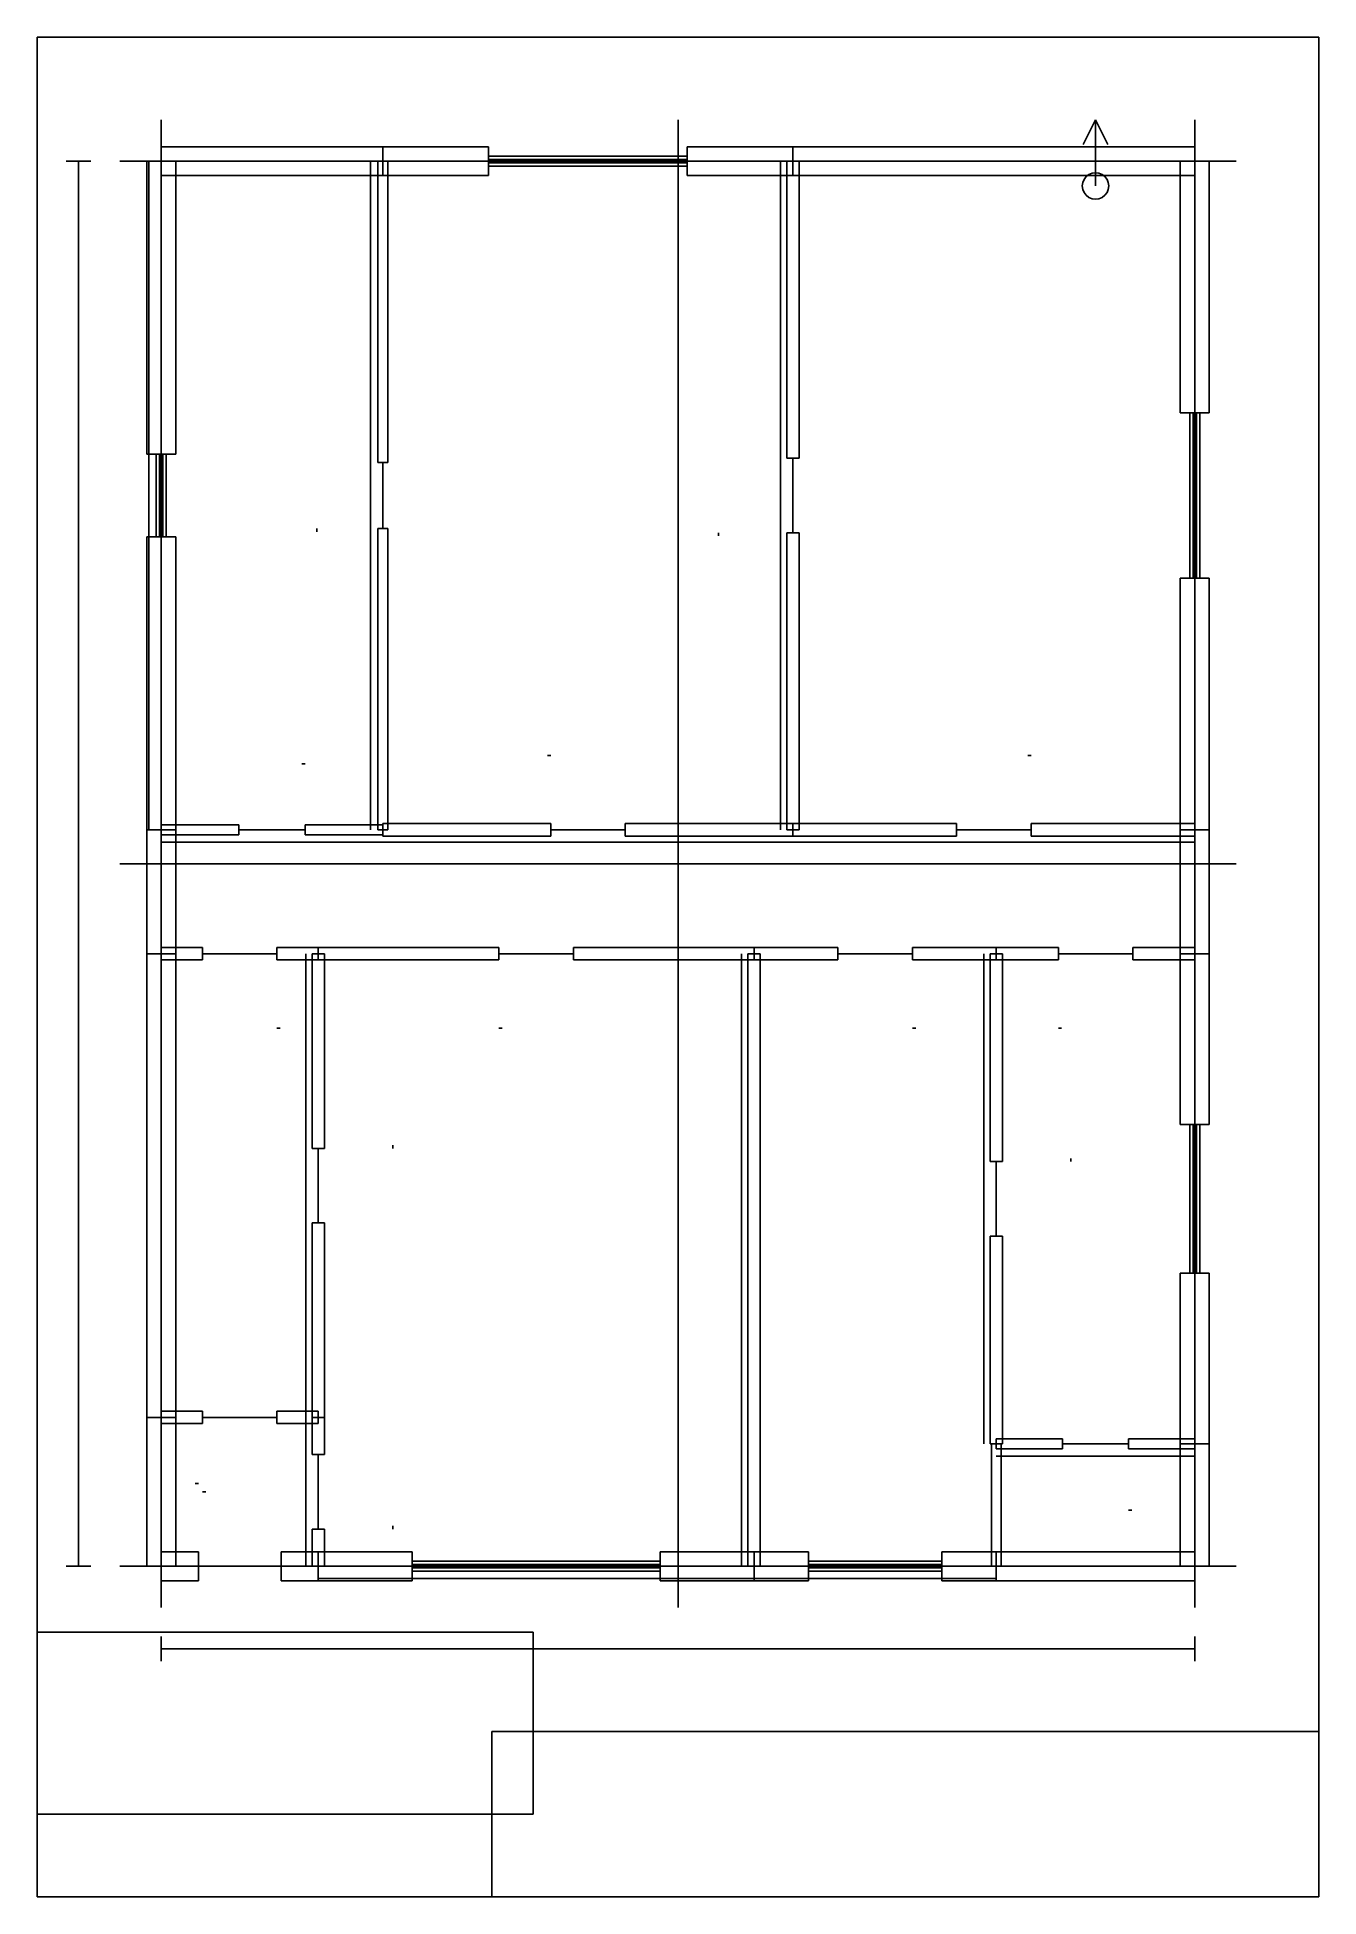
# Model space of a CAD drawing. Extents: x 0 to 15500, y -1000 to 21500.
import ezdxf

# ---------------------------------------------------------------- set-up
doc = ezdxf.new("R2010")
doc.units = 0

msp = doc.modelspace()

# ---------------------------------------------------------------- linework, layer by layer
at = {"layer": 'A-AXIS'}
for p, q in [((7750, 2500), (7750, 20500)), ((1000, 11500), (14500, 11500))]:
    msp.add_line(p, q, dxfattribs=at)
at = {"layer": 'A-DIMS'}
for p, q in [((350, 20000), (650, 20000)), ((500, 3000), (500, 20000)), ((1350, 11910), (1350, 20000)), ((4030, 11910), (4030, 20000)), ((8990, 11910), (8990, 20000)), ((1500, 11760), (4180, 11760)), ((4180, 11760), (9140, 11760)), ((9140, 11760), (14000, 11760)), ((3250, 3000), (3250, 10410)), ((8520, 3000), (8520, 10410)), ((11450, 4480), (11450, 10410)), ((11600, 4330), (14000, 4330)), ((350, 3000), (650, 3000)), ((3400, 2850), (8670, 2850)), ((8670, 2850), (11600, 2850)), ((1500, 1850), (1500, 2150)), ((14000, 1850), (14000, 2150)), ((1500, 2000), (14000, 2000))]:
    msp.add_line(p, q, dxfattribs=at)
at = {"layer": 'A-DOOR'}
for p, q in [((4180, 15555), (4180, 16355)), ((9140, 15505), (9140, 16405)), ((3380, 15555), (3380, 15515)), ((8240, 15505), (8240, 15465)), ((3240, 12710), (3200, 12710)), ((6210, 12810), (6170, 12810)), ((12020, 12810), (11980, 12810)), ((3240, 11910), (2440, 11910)), ((6210, 11910), (7110, 11910)), ((12020, 11910), (11120, 11910)), ((2900, 10410), (2000, 10410)), ((5585, 10410), (6485, 10410)), ((10585, 10410), (9685, 10410)), ((12350, 10410), (13250, 10410)), ((2900, 9510), (2940, 9510)), ((5585, 9510), (5625, 9510)), ((10585, 9510), (10625, 9510)), ((12350, 9510), (12390, 9510)), ((3400, 8055), (3400, 7155)), ((4300, 8055), (4300, 8095)), ((11600, 7895), (11600, 6995)), ((12500, 7895), (12500, 7935)), ((2000, 4800), (2900, 4800)), ((3400, 3450), (3400, 4350)), ((13200, 4480), (12400, 4480)), ((1950, 4000), (1910, 4000)), ((2000, 3900), (2040, 3900)), ((13200, 3680), (13240, 3680)), ((4300, 3450), (4300, 3490)), ((1950, 3000), (2950, 3000))]:
    msp.add_line(p, q, dxfattribs=at)
at = {"layer": 'A-FLOOR-0-A-DIMS'}
for p, q in [((350, 20000), (650, 20000)), ((500, 3000), (500, 20000)), ((1350, 11910), (1350, 20000)), ((4030, 11910), (4030, 20000)), ((8990, 11910), (8990, 20000)), ((1500, 11760), (4180, 11760)), ((4180, 11760), (9140, 11760)), ((9140, 11760), (14000, 11760)), ((3250, 3000), (3250, 10410)), ((8520, 3000), (8520, 10410)), ((11450, 4480), (11450, 10410)), ((11600, 4330), (14000, 4330)), ((350, 3000), (650, 3000)), ((3400, 2850), (8670, 2850)), ((8670, 2850), (11600, 2850)), ((1500, 1850), (1500, 2150)), ((14000, 1850), (14000, 2150)), ((1500, 2000), (14000, 2000))]:
    msp.add_line(p, q, dxfattribs=at)
at = {"layer": 'A-FLOOR-0-A-DOOR'}
for p, q in [((4180, 15555), (4180, 16355)), ((9140, 15505), (9140, 16405)), ((3380, 15555), (3380, 15515)), ((8240, 15505), (8240, 15465)), ((3240, 12710), (3200, 12710)), ((6210, 12810), (6170, 12810)), ((12020, 12810), (11980, 12810)), ((3240, 11910), (2440, 11910)), ((6210, 11910), (7110, 11910)), ((12020, 11910), (11120, 11910)), ((2900, 10410), (2000, 10410)), ((5585, 10410), (6485, 10410)), ((10585, 10410), (9685, 10410)), ((12350, 10410), (13250, 10410)), ((2900, 9510), (2940, 9510)), ((5585, 9510), (5625, 9510)), ((10585, 9510), (10625, 9510)), ((12350, 9510), (12390, 9510)), ((3400, 8055), (3400, 7155)), ((4300, 8055), (4300, 8095)), ((11600, 7895), (11600, 6995)), ((12500, 7895), (12500, 7935)), ((2000, 4800), (2900, 4800)), ((3400, 3450), (3400, 4350)), ((13200, 4480), (12400, 4480)), ((1950, 4000), (1910, 4000)), ((2000, 3900), (2040, 3900)), ((13200, 3680), (13240, 3680)), ((4300, 3450), (4300, 3490)), ((1950, 3000), (2950, 3000))]:
    msp.add_line(p, q, dxfattribs=at)
at = {"layer": 'A-FLOOR-0-A-PARKING'}
for p, q in [((6000, 2200), (0, 2200)), ((0, 2200), (0, 0)), ((6000, 0), (6000, 2200)), ((0, 0), (6000, 0))]:
    msp.add_line(p, q, dxfattribs=at)
at = {"layer": 'A-FLOOR-0-A-WALL-EXT'}
for p, q in [((1500, 20175), (4180, 20175)), ((1500, 20175), (1500, 19825)), ((4180, 20175), (4180, 19825)), ((4180, 20175), (5460, 20175)), ((4180, 20175), (4180, 19825)), ((5460, 20175), (5460, 19825)), ((7860, 20175), (9140, 20175)), ((7860, 20175), (7860, 19825)), ((9140, 20175), (9140, 19825)), ((9140, 20175), (14000, 20175)), ((9140, 20175), (9140, 19825)), ((14000, 20175), (14000, 19825)), ((1325, 16455), (1325, 20000)), ((1325, 20000), (1675, 20000)), ((1500, 19825), (4180, 19825)), ((1675, 16455), (1675, 20000)), ((4180, 19825), (5460, 19825)), ((7860, 19825), (9140, 19825)), ((9140, 19825), (14000, 19825)), ((13825, 16955), (13825, 20000)), ((13825, 20000), (14175, 20000)), ((14175, 16955), (14175, 20000)), ((13825, 16955), (14175, 16955)), ((1325, 16455), (1675, 16455)), ((1325, 11910), (1325, 15455)), ((1325, 15455), (1675, 15455)), ((1675, 11910), (1675, 15455)), ((13825, 11910), (13825, 14955)), ((13825, 14955), (14175, 14955)), ((14175, 11910), (14175, 14955)), ((1325, 10410), (1325, 11910)), ((1325, 11910), (1675, 11910)), ((1325, 11910), (1675, 11910)), ((1675, 10410), (1675, 11910)), ((13825, 10410), (13825, 11910)), ((13825, 11910), (14175, 11910)), ((13825, 11910), (14175, 11910)), ((14175, 10410), (14175, 11910)), ((1325, 4800), (1325, 10410)), ((1325, 10410), (1675, 10410)), ((1325, 10410), (1675, 10410)), ((1675, 4800), (1675, 10410)), ((13825, 8345), (13825, 10410)), ((13825, 10410), (14175, 10410)), ((13825, 10410), (14175, 10410)), ((14175, 8345), (14175, 10410)), ((13825, 8345), (14175, 8345)), ((13825, 4480), (13825, 6545)), ((13825, 6545), (14175, 6545)), ((14175, 4480), (14175, 6545)), ((1325, 3000), (1325, 4800)), ((1325, 4800), (1675, 4800)), ((1325, 4800), (1675, 4800)), ((1675, 3000), (1675, 4800)), ((13825, 3000), (13825, 4480)), ((13825, 4480), (14175, 4480)), ((13825, 4480), (14175, 4480)), ((14175, 3000), (14175, 4480)), ((1500, 3175), (1950, 3175)), ((1500, 3175), (1500, 2825)), ((1950, 3175), (1950, 2825)), ((2950, 3175), (3400, 3175)), ((2950, 3175), (2950, 2825)), ((3400, 3175), (3400, 2825)), ((3400, 3175), (4535, 3175)), ((3400, 3175), (3400, 2825)), ((4535, 3175), (4535, 2825)), ((7535, 3175), (8670, 3175)), ((7535, 3175), (7535, 2825)), ((8670, 3175), (8670, 2825)), ((8670, 3175), (9329.25, 3175)), ((8670, 3175), (8670, 2825)), ((9329.25, 3175), (9329.25, 2825)), ((10940.75, 3175), (11600, 3175)), ((10940.75, 3175), (10940.75, 2825)), ((11600, 3175), (11600, 2825)), ((11600, 3175), (14000, 3175)), ((11600, 3175), (11600, 2825)), ((14000, 3175), (14000, 2825)), ((1325, 3000), (1675, 3000)), ((13825, 3000), (14175, 3000)), ((1500, 2825), (1950, 2825)), ((2950, 2825), (3400, 2825)), ((3400, 2825), (4535, 2825)), ((7535, 2825), (8670, 2825)), ((8670, 2825), (9329.25, 2825)), ((10940.75, 2825), (11600, 2825)), ((11600, 2825), (14000, 2825))]:
    msp.add_line(p, q, dxfattribs=at)
at = {"layer": 'A-FLOOR-0-A-WALL-INT'}
for p, q in [((9065, 16405), (9065, 20000)), ((9065, 20000), (9215, 20000)), ((9215, 16405), (9215, 20000)), ((9065, 16405), (9215, 16405)), ((9065, 11910), (9065, 15505)), ((9065, 15505), (9215, 15505)), ((9215, 11910), (9215, 15505)), ((4180, 11985), (6210, 11985)), ((4180, 11985), (4180, 11835)), ((6210, 11985), (6210, 11835)), ((7110, 11985), (9140, 11985)), ((7110, 11985), (7110, 11835)), ((9140, 11985), (9140, 11835)), ((9140, 11985), (11120, 11985)), ((9140, 11985), (9140, 11835)), ((11120, 11985), (11120, 11835)), ((12020, 11985), (14000, 11985)), ((12020, 11985), (12020, 11835)), ((14000, 11985), (14000, 11835)), ((4180, 11835), (6210, 11835)), ((7110, 11835), (9140, 11835)), ((9065, 11910), (9215, 11910)), ((9140, 11835), (11120, 11835)), ((12020, 11835), (14000, 11835)), ((1500, 10485), (2000, 10485)), ((1500, 10485), (1500, 10335)), ((2000, 10485), (2000, 10335)), ((2900, 10485), (3400, 10485)), ((2900, 10485), (2900, 10335)), ((3325, 8055), (3325, 10410)), ((3325, 10410), (3475, 10410)), ((3400, 10485), (3400, 10335)), ((3400, 10485), (5585, 10485)), ((3400, 10485), (3400, 10335)), ((3475, 8055), (3475, 10410)), ((5585, 10485), (5585, 10335)), ((6485, 10485), (8670, 10485)), ((6485, 10485), (6485, 10335)), ((8595, 3000), (8595, 10410)), ((8595, 10410), (8745, 10410)), ((8670, 10485), (8670, 10335)), ((8670, 10485), (9685, 10485)), ((8670, 10485), (8670, 10335)), ((8745, 3000), (8745, 10410)), ((9685, 10485), (9685, 10335)), ((10585, 10485), (11600, 10485)), ((10585, 10485), (10585, 10335)), ((11525, 7895), (11525, 10410)), ((11525, 10410), (11675, 10410)), ((11600, 10485), (11600, 10335)), ((11600, 10485), (12350, 10485)), ((11600, 10485), (11600, 10335)), ((11675, 7895), (11675, 10410)), ((12350, 10485), (12350, 10335)), ((13250, 10485), (14000, 10485)), ((13250, 10485), (13250, 10335)), ((14000, 10485), (14000, 10335)), ((1500, 10335), (2000, 10335)), ((2900, 10335), (3400, 10335)), ((3400, 10335), (5585, 10335)), ((6485, 10335), (8670, 10335)), ((8670, 10335), (9685, 10335)), ((10585, 10335), (11600, 10335)), ((11600, 10335), (12350, 10335)), ((13250, 10335), (14000, 10335)), ((3325, 8055), (3475, 8055)), ((11525, 7895), (11675, 7895)), ((3325, 4800), (3325, 7155)), ((3325, 7155), (3475, 7155)), ((3475, 4800), (3475, 7155)), ((11525, 4480), (11525, 6995)), ((11525, 6995), (11675, 6995)), ((11675, 4480), (11675, 6995)), ((1500, 4875), (2000, 4875)), ((1500, 4875), (1500, 4725)), ((1500, 4725), (2000, 4725)), ((2000, 4875), (2000, 4725)), ((2900, 4875), (3400, 4875)), ((2900, 4875), (2900, 4725)), ((2900, 4725), (3400, 4725)), ((3325, 4350), (3325, 4800)), ((3325, 4800), (3475, 4800)), ((3325, 4800), (3475, 4800)), ((3400, 4875), (3400, 4725)), ((3475, 4350), (3475, 4800)), ((3325, 4350), (3475, 4350)), ((11525, 4480), (11675, 4480)), ((3325, 3000), (3325, 3450)), ((3325, 3450), (3475, 3450)), ((3475, 3000), (3475, 3450)), ((3325, 3000), (3475, 3000)), ((8595, 3000), (8745, 3000))]:
    msp.add_line(p, q, dxfattribs=at)
at = {"layer": 'A-FLOOR-0-A-WALL-SERVICE'}
for p, q in [((4120, 16355), (4120, 20000)), ((4120, 20000), (4240, 20000)), ((4240, 16355), (4240, 20000)), ((4120, 16355), (4240, 16355)), ((4120, 11910), (4120, 15555)), ((4120, 15555), (4240, 15555)), ((4240, 11910), (4240, 15555)), ((1500, 11970), (2440, 11970)), ((1500, 11970), (1500, 11850)), ((2440, 11970), (2440, 11850)), ((3240, 11970), (4180, 11970)), ((3240, 11970), (3240, 11850)), ((4180, 11970), (4180, 11850)), ((1500, 11850), (2440, 11850)), ((3240, 11850), (4180, 11850)), ((4120, 11910), (4240, 11910)), ((11600, 4540), (12400, 4540)), ((11600, 4540), (11600, 4420)), ((12400, 4540), (12400, 4420)), ((13200, 4540), (14000, 4540)), ((13200, 4540), (13200, 4420)), ((14000, 4540), (14000, 4420)), ((11540, 3000), (11540, 4480)), ((11540, 4480), (11660, 4480)), ((11600, 4420), (12400, 4420)), ((11660, 3000), (11660, 4480)), ((13200, 4420), (14000, 4420)), ((11540, 3000), (11660, 3000))]:
    msp.add_line(p, q, dxfattribs=at)
at = {"layer": 'A-FLOOR-0-A-WINDOW'}
for p, q in [((5460, 20060), (7860, 20060)), ((5460, 20020), (7860, 20020)), ((5460, 19980), (7860, 19980)), ((5460, 19940), (7860, 19940)), ((13940, 14955), (13940, 16955)), ((13980, 14955), (13980, 16955)), ((14020, 14955), (14020, 16955)), ((14060, 14955), (14060, 16955)), ((1440, 15455), (1440, 16455)), ((1480, 15455), (1480, 16455)), ((1520, 15455), (1520, 16455)), ((1560, 15455), (1560, 16455)), ((13940, 6545), (13940, 8345)), ((13980, 6545), (13980, 8345)), ((14020, 6545), (14020, 8345)), ((14060, 6545), (14060, 8345)), ((4535, 3060), (7535, 3060)), ((4535, 3020), (7535, 3020)), ((4535, 2980), (7535, 2980)), ((4535, 2940), (7535, 2940)), ((9329.25, 3060), (10940.75, 3060)), ((9329.25, 3020), (10940.75, 3020)), ((9329.25, 2980), (10940.75, 2980)), ((9329.25, 2940), (10940.75, 2940))]:
    msp.add_line(p, q, dxfattribs=at)
at = {"layer": 'A-GRID'}
for p, q in [((1500, 2500), (1500, 20500)), ((14000, 2500), (14000, 20500)), ((1000, 20000), (14500, 20000)), ((1000, 3000), (14500, 3000))]:
    msp.add_line(p, q, dxfattribs=at)
at = {"layer": 'A-NORTH'}
for p, q in [((12800, 20500), (12650, 20200)), ((12800, 19700), (12800, 20500)), ((12800, 20500), (12950, 20200)), ((12686.86, 19813.14), (12661.44, 19780)), ((12720, 19838.56), (12686.86, 19813.14)), ((12758.59, 19854.55), (12720, 19838.56)), ((12800, 19860), (12758.59, 19854.55)), ((12841.41, 19854.55), (12800, 19860)), ((12880, 19838.56), (12841.41, 19854.55)), ((12913.14, 19813.14), (12880, 19838.56)), ((12938.56, 19780), (12913.14, 19813.14)), ((12645.45, 19741.41), (12640, 19700)), ((12640, 19700), (12645.45, 19658.59)), ((12661.44, 19780), (12645.45, 19741.41)), ((12645.45, 19658.59), (12661.44, 19620)), ((12661.44, 19620), (12686.86, 19586.86)), ((12686.86, 19586.86), (12720, 19561.44)), ((12880, 19561.44), (12913.14, 19586.86)), ((12913.14, 19586.86), (12938.56, 19620)), ((12954.55, 19741.41), (12938.56, 19780)), ((12938.56, 19620), (12954.55, 19658.59)), ((12960, 19700), (12954.55, 19741.41)), ((12954.55, 19658.59), (12960, 19700)), ((12720, 19561.44), (12758.59, 19545.45)), ((12758.59, 19545.45), (12800, 19540)), ((12800, 19540), (12841.41, 19545.45)), ((12841.41, 19545.45), (12880, 19561.44))]:
    msp.add_line(p, q, dxfattribs=at)
at = {"layer": 'A-PARKING'}
for p, q in [((6000, 2200), (0, 2200)), ((0, 2200), (0, 0)), ((6000, 0), (6000, 2200)), ((0, 0), (6000, 0))]:
    msp.add_line(p, q, dxfattribs=at)
at = {"layer": 'A-TITLE'}
for p, q in [((15500, 21500), (0, 21500)), ((0, 21500), (0, -1000)), ((15500, -1000), (15500, 21500)), ((5500, 1000), (15500, 1000)), ((5500, -1000), (5500, 1000)), ((15500, -1000), (15500, 1000)), ((0, -1000), (15500, -1000)), ((5500, -1000), (15500, -1000))]:
    msp.add_line(p, q, dxfattribs=at)
at = {"layer": 'A-WALL-EXT'}
for p, q in [((1500, 20175), (4180, 20175)), ((1500, 20175), (1500, 19825)), ((4180, 20175), (4180, 19825)), ((4180, 20175), (5460, 20175)), ((4180, 20175), (4180, 19825)), ((5460, 20175), (5460, 19825)), ((7860, 20175), (9140, 20175)), ((7860, 20175), (7860, 19825)), ((9140, 20175), (9140, 19825)), ((9140, 20175), (14000, 20175)), ((9140, 20175), (9140, 19825)), ((14000, 20175), (14000, 19825)), ((1325, 16455), (1325, 20000)), ((1325, 20000), (1675, 20000)), ((1500, 19825), (4180, 19825)), ((1675, 16455), (1675, 20000)), ((4180, 19825), (5460, 19825)), ((7860, 19825), (9140, 19825)), ((9140, 19825), (14000, 19825)), ((13825, 16955), (13825, 20000)), ((13825, 20000), (14175, 20000)), ((14175, 16955), (14175, 20000)), ((13825, 16955), (14175, 16955)), ((1325, 16455), (1675, 16455)), ((1325, 11910), (1325, 15455)), ((1325, 15455), (1675, 15455)), ((1675, 11910), (1675, 15455)), ((13825, 11910), (13825, 14955)), ((13825, 14955), (14175, 14955)), ((14175, 11910), (14175, 14955)), ((1325, 10410), (1325, 11910)), ((1325, 11910), (1675, 11910)), ((1325, 11910), (1675, 11910)), ((1675, 10410), (1675, 11910)), ((13825, 10410), (13825, 11910)), ((13825, 11910), (14175, 11910)), ((13825, 11910), (14175, 11910)), ((14175, 10410), (14175, 11910)), ((1325, 4800), (1325, 10410)), ((1325, 10410), (1675, 10410)), ((1325, 10410), (1675, 10410)), ((1675, 4800), (1675, 10410)), ((13825, 8345), (13825, 10410)), ((13825, 10410), (14175, 10410)), ((13825, 10410), (14175, 10410)), ((14175, 8345), (14175, 10410)), ((13825, 8345), (14175, 8345)), ((13825, 4480), (13825, 6545)), ((13825, 6545), (14175, 6545)), ((14175, 4480), (14175, 6545)), ((1325, 3000), (1325, 4800)), ((1325, 4800), (1675, 4800)), ((1325, 4800), (1675, 4800)), ((1675, 3000), (1675, 4800)), ((13825, 3000), (13825, 4480)), ((13825, 4480), (14175, 4480)), ((13825, 4480), (14175, 4480)), ((14175, 3000), (14175, 4480)), ((1500, 3175), (1950, 3175)), ((1500, 3175), (1500, 2825)), ((1950, 3175), (1950, 2825)), ((2950, 3175), (3400, 3175)), ((2950, 3175), (2950, 2825)), ((3400, 3175), (3400, 2825)), ((3400, 3175), (4535, 3175)), ((3400, 3175), (3400, 2825)), ((4535, 3175), (4535, 2825)), ((7535, 3175), (8670, 3175)), ((7535, 3175), (7535, 2825)), ((8670, 3175), (8670, 2825)), ((8670, 3175), (9329.25, 3175)), ((8670, 3175), (8670, 2825)), ((9329.25, 3175), (9329.25, 2825)), ((10940.75, 3175), (11600, 3175)), ((10940.75, 3175), (10940.75, 2825)), ((11600, 3175), (11600, 2825)), ((11600, 3175), (14000, 3175)), ((11600, 3175), (11600, 2825)), ((14000, 3175), (14000, 2825)), ((1325, 3000), (1675, 3000)), ((13825, 3000), (14175, 3000)), ((1500, 2825), (1950, 2825)), ((2950, 2825), (3400, 2825)), ((3400, 2825), (4535, 2825)), ((7535, 2825), (8670, 2825)), ((8670, 2825), (9329.25, 2825)), ((10940.75, 2825), (11600, 2825)), ((11600, 2825), (14000, 2825))]:
    msp.add_line(p, q, dxfattribs=at)
at = {"layer": 'A-WALL-INT'}
for p, q in [((9065, 16405), (9065, 20000)), ((9065, 20000), (9215, 20000)), ((9215, 16405), (9215, 20000)), ((9065, 16405), (9215, 16405)), ((9065, 11910), (9065, 15505)), ((9065, 15505), (9215, 15505)), ((9215, 11910), (9215, 15505)), ((4180, 11985), (6210, 11985)), ((4180, 11985), (4180, 11835)), ((6210, 11985), (6210, 11835)), ((7110, 11985), (9140, 11985)), ((7110, 11985), (7110, 11835)), ((9140, 11985), (9140, 11835)), ((9140, 11985), (11120, 11985)), ((9140, 11985), (9140, 11835)), ((11120, 11985), (11120, 11835)), ((12020, 11985), (14000, 11985)), ((12020, 11985), (12020, 11835)), ((14000, 11985), (14000, 11835)), ((4180, 11835), (6210, 11835)), ((7110, 11835), (9140, 11835)), ((9065, 11910), (9215, 11910)), ((9140, 11835), (11120, 11835)), ((12020, 11835), (14000, 11835)), ((1500, 10485), (2000, 10485)), ((1500, 10485), (1500, 10335)), ((2000, 10485), (2000, 10335)), ((2900, 10485), (3400, 10485)), ((2900, 10485), (2900, 10335)), ((3325, 8055), (3325, 10410)), ((3325, 10410), (3475, 10410)), ((3400, 10485), (3400, 10335)), ((3400, 10485), (5585, 10485)), ((3400, 10485), (3400, 10335)), ((3475, 8055), (3475, 10410)), ((5585, 10485), (5585, 10335)), ((6485, 10485), (8670, 10485)), ((6485, 10485), (6485, 10335)), ((8595, 3000), (8595, 10410)), ((8595, 10410), (8745, 10410)), ((8670, 10485), (8670, 10335)), ((8670, 10485), (9685, 10485)), ((8670, 10485), (8670, 10335)), ((8745, 3000), (8745, 10410)), ((9685, 10485), (9685, 10335)), ((10585, 10485), (11600, 10485)), ((10585, 10485), (10585, 10335)), ((11525, 7895), (11525, 10410)), ((11525, 10410), (11675, 10410)), ((11600, 10485), (11600, 10335)), ((11600, 10485), (12350, 10485)), ((11600, 10485), (11600, 10335)), ((11675, 7895), (11675, 10410)), ((12350, 10485), (12350, 10335)), ((13250, 10485), (14000, 10485)), ((13250, 10485), (13250, 10335)), ((14000, 10485), (14000, 10335)), ((1500, 10335), (2000, 10335)), ((2900, 10335), (3400, 10335)), ((3400, 10335), (5585, 10335)), ((6485, 10335), (8670, 10335)), ((8670, 10335), (9685, 10335)), ((10585, 10335), (11600, 10335)), ((11600, 10335), (12350, 10335)), ((13250, 10335), (14000, 10335)), ((3325, 8055), (3475, 8055)), ((11525, 7895), (11675, 7895)), ((3325, 4800), (3325, 7155)), ((3325, 7155), (3475, 7155)), ((3475, 4800), (3475, 7155)), ((11525, 4480), (11525, 6995)), ((11525, 6995), (11675, 6995)), ((11675, 4480), (11675, 6995)), ((1500, 4875), (2000, 4875)), ((1500, 4875), (1500, 4725)), ((1500, 4725), (2000, 4725)), ((2000, 4875), (2000, 4725)), ((2900, 4875), (3400, 4875)), ((2900, 4875), (2900, 4725)), ((2900, 4725), (3400, 4725)), ((3325, 4350), (3325, 4800)), ((3325, 4800), (3475, 4800)), ((3325, 4800), (3475, 4800)), ((3400, 4875), (3400, 4725)), ((3475, 4350), (3475, 4800)), ((3325, 4350), (3475, 4350)), ((11525, 4480), (11675, 4480)), ((3325, 3000), (3325, 3450)), ((3325, 3450), (3475, 3450)), ((3475, 3000), (3475, 3450)), ((3325, 3000), (3475, 3000)), ((8595, 3000), (8745, 3000))]:
    msp.add_line(p, q, dxfattribs=at)
at = {"layer": 'A-WALL-SERVICE'}
for p, q in [((4120, 16355), (4120, 20000)), ((4120, 20000), (4240, 20000)), ((4240, 16355), (4240, 20000)), ((4120, 16355), (4240, 16355)), ((4120, 11910), (4120, 15555)), ((4120, 15555), (4240, 15555)), ((4240, 11910), (4240, 15555)), ((1500, 11970), (2440, 11970)), ((1500, 11970), (1500, 11850)), ((2440, 11970), (2440, 11850)), ((3240, 11970), (4180, 11970)), ((3240, 11970), (3240, 11850)), ((4180, 11970), (4180, 11850)), ((1500, 11850), (2440, 11850)), ((3240, 11850), (4180, 11850)), ((4120, 11910), (4240, 11910)), ((11600, 4540), (12400, 4540)), ((11600, 4540), (11600, 4420)), ((12400, 4540), (12400, 4420)), ((13200, 4540), (14000, 4540)), ((13200, 4540), (13200, 4420)), ((14000, 4540), (14000, 4420)), ((11540, 3000), (11540, 4480)), ((11540, 4480), (11660, 4480)), ((11600, 4420), (12400, 4420)), ((11660, 3000), (11660, 4480)), ((13200, 4420), (14000, 4420)), ((11540, 3000), (11660, 3000))]:
    msp.add_line(p, q, dxfattribs=at)
at = {"layer": 'A-WINDOW'}
for p, q in [((5460, 20060), (7860, 20060)), ((5460, 20020), (7860, 20020)), ((5460, 19980), (7860, 19980)), ((5460, 19940), (7860, 19940)), ((13940, 14955), (13940, 16955)), ((13980, 14955), (13980, 16955)), ((14020, 14955), (14020, 16955)), ((14060, 14955), (14060, 16955)), ((1440, 15455), (1440, 16455)), ((1480, 15455), (1480, 16455)), ((1520, 15455), (1520, 16455)), ((1560, 15455), (1560, 16455)), ((13940, 6545), (13940, 8345)), ((13980, 6545), (13980, 8345)), ((14020, 6545), (14020, 8345)), ((14060, 6545), (14060, 8345)), ((4535, 3060), (7535, 3060)), ((4535, 3020), (7535, 3020)), ((4535, 2980), (7535, 2980)), ((4535, 2940), (7535, 2940)), ((9329.25, 3060), (10940.75, 3060)), ((9329.25, 3020), (10940.75, 3020)), ((9329.25, 2980), (10940.75, 2980)), ((9329.25, 2940), (10940.75, 2940))]:
    msp.add_line(p, q, dxfattribs=at)

doc.saveas('drawing.dxf')
